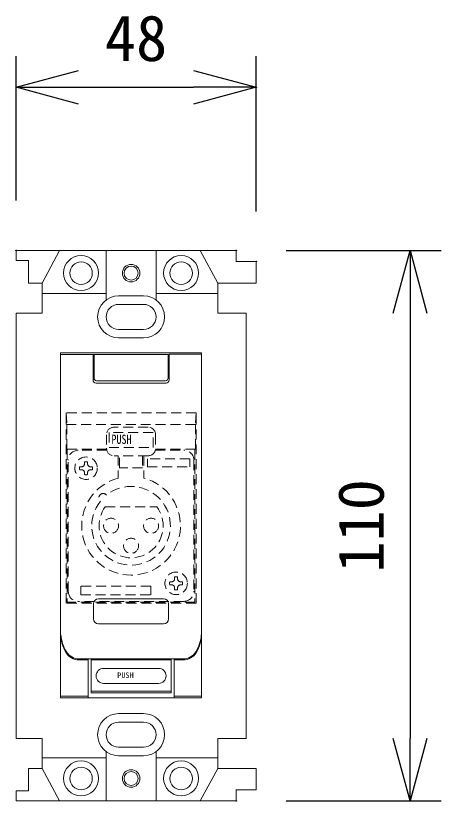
# Model space of a CAD drawing. Units: millimetres, scale not verified. Extents: x -63 to 62, y -56 to 57.
# Drawn here: x -16.7 to 0.31, y 4.1 to 35.5 of the extents above; entities that cross this region are included whole.
import ezdxf
from ezdxf.enums import TextEntityAlignment as Align

# ---------------------------------------------------------------- set-up
doc = ezdxf.new("R2010")
doc.units = ezdxf.units.MM
doc.header["$LTSCALE"] = 0.125
doc.header["$PDMODE"] = 32
doc.header["$PDSIZE"] = 0.025
doc.linetypes.add('USER1', pattern=[4.7625, 3.175, -1.5875])
for name, color, linetype in [('0-0_0', 7, 'Continuous'), ('0-1_Defpoints', 7, 'Continuous'), ('0-6_SUNPO', 7, 'Continuous')]:
    doc.layers.add(name, color=color, linetype=linetype)
doc.layers.add('0-2_GAIKEI', color=1, linetype='Continuous', lineweight=18)
doc.styles.add('ＭＳ ゴシック', font='')
doc.styles.get('ＭＳ ゴシック').set_extended_font_data('MS Gothic')

# ---------------------------------------------------------------- blocks, each defined once
blk = doc.blocks.new('_Open30')
at = {"layer": '0-0_0'}
blk.add_line((0, 0), (-1, 0), dxfattribs=at)
blk.add_lwpolyline([(-1, 0.26795), (0, 0), (-1, -0.26795)], dxfattribs=at)
blk = doc.blocks.new('D2')
at = {"layer": '0-1_Defpoints'}
for p in [(56.6134, 87.6099), (56.6134, 65.6099), (63.5611, 65.6099)]:
    blk.add_point(p, dxfattribs=at)
at = {"layer": '0-6_SUNPO'}
for p, q in [((58.6134, 87.6099), (64.8111, 87.6099)), ((63.5611, 85.1099), (63.5611, 68.1099)), ((58.6134, 65.6099), (64.8111, 65.6099))]:
    blk.add_line(p, q, dxfattribs=at)
at = {"layer": '0-6_SUNPO', "xscale": 2.5, "yscale": 2.5}
for p, rotation in [((63.5611, 87.6099), 90), ((63.5611, 65.6099), 270)]:
    blk.add_blockref('_Open30', p, dxfattribs=dict(at, rotation=rotation))
at = {"layer": '0-6_SUNPO', "style": 'ＭＳ ゴシック'}
blk.add_text('110', height=1.833, rotation=90, dxfattribs=at).set_placement((63.0611, 74.7349), align=Align.BOTTOM_LEFT)
blk = doc.blocks.new('D3')
at = {"layer": '0-1_Defpoints'}
for p in [(57.4134, 94.1383), (47.8134, 87.6099), (57.4134, 87.1699)]:
    blk.add_point(p, dxfattribs=at)
at = {"layer": '0-6_SUNPO'}
for p, q in [((47.8134, 89.6099), (47.8134, 95.3883)), ((57.4134, 89.1699), (57.4134, 95.3883)), ((50.3134, 94.1383), (54.9134, 94.1383))]:
    blk.add_line(p, q, dxfattribs=at)
at = {"layer": '0-6_SUNPO', "xscale": 2.5, "yscale": 2.5, "rotation": 180}
blk.add_blockref('_Open30', (47.8134, 94.1383), dxfattribs=at)
at = {"layer": '0-6_SUNPO', "xscale": 2.5, "yscale": 2.5}
blk.add_blockref('_Open30', (57.4134, 94.1383), dxfattribs=at)
at = {"layer": '0-6_SUNPO', "style": 'ＭＳ ゴシック'}
blk.add_text('48', height=1.833, dxfattribs=at).set_placement((51.3634, 94.6383), align=Align.BOTTOM_LEFT)

msp = doc.modelspace()

# ---------------------------------------------------------------- linework, layer by layer
at = {"layer": '0-2_GAIKEI', "color": 7}
for p, q in [((-16.6872, 26.1108), (-7.8872, 26.1108)), ((-16.6872, 26.1108), (-16.6872, 25.7108)), ((-7.8872, 25.6708), (-7.8872, 26.1108)), ((-16.6872, 25.7108), (-16.1872, 25.7108)), ((-7.8872, 25.6708), (-7.0872, 25.6708)), ((-7.0872, 25.6708), (-7.0872, 24.8108)), ((-15.6472, 23.6108), (-15.6472, 24.8108)), ((-8.6272, 24.8108), (-7.0872, 24.8108)), ((-8.6272, 23.6108), (-8.6272, 24.8108)), ((-16.6872, 23.6108), (-15.6472, 23.6108)), ((-16.6872, 6.6108), (-16.6872, 23.6108)), ((-7.4872, 23.6108), (-8.6272, 23.6108)), ((-7.4872, 6.6108), (-7.4872, 23.6108)), ((-8.6272, 6.6108), (-8.6272, 5.4108)), ((-7.4872, 6.6108), (-8.6272, 6.6108)), ((-16.1872, 5.4108), (-16.1872, 4.5108)), ((-8.6272, 5.4108), (-7.0872, 5.4108)), ((-7.0872, 4.5508), (-7.0872, 5.4108)), ((-16.6872, 4.5108), (-16.1872, 4.5108)), ((-16.6872, 4.1108), (-16.6872, 4.5108)), ((-7.8872, 4.5508), (-7.0872, 4.5508)), ((-7.8872, 4.5508), (-7.8872, 4.1108)), ((-16.6872, 4.1108), (-7.8872, 4.1108))]:
    msp.add_line(p, q, dxfattribs=at)
at = {"layer": '0-2_GAIKEI'}
for p, q in [((-15.6472, 24.8108), (-14.9472, 26.1108)), ((-13.0872, 26.1108), (-13.0872, 24.1357)), ((-11.0872, 26.1108), (-11.0872, 24.1357)), ((-8.6272, 24.8108), (-9.3272, 26.1108)), ((-15.6472, 24.3908), (-13.0872, 24.3908)), ((-11.5872, 24.3008), (-12.5872, 24.3008)), ((-8.6272, 24.3908), (-11.0872, 24.3908)), ((-11.5872, 23.9608), (-12.5872, 23.9608)), ((-11.5872, 22.9608), (-12.5872, 22.9608)), ((-12.5872, 22.6208), (-11.5872, 22.6208)), ((-9.2672, 22.0186), (-14.9072, 22.0186)), ((-14.9072, 22.0186), (-14.9072, 8.2308)), ((-9.2672, 22.0186), (-9.2672, 8.2308)), ((-14.9072, 21.9628), (-13.5872, 21.9628)), ((-13.6072, 21.9686), (-13.6072, 20.9321)), ((-13.5669, 21.9509), (-13.5669, 21.0108)), ((-10.6074, 21.9509), (-13.5669, 21.9509)), ((-10.6074, 21.9509), (-10.6074, 21.0108)), ((-10.5672, 21.9686), (-10.5672, 20.9321)), ((-10.5672, 21.9686), (-9.2772, 21.9686)), ((-10.6872, 20.8121), (-13.4872, 20.8121)), ((-13.4669, 20.9108), (-10.7074, 20.9108)), ((-13.5872, 11.9921), (-13.5872, 11.3921)), ((-10.7872, 12.1921), (-13.3872, 12.1921)), ((-10.5872, 11.9921), (-10.5872, 11.3921)), ((-10.7872, 11.1921), (-13.3872, 11.1921)), ((-14.1743, 9.7508), (-13.8072, 9.7508)), ((-10.0096, 9.7921), (-14.1648, 9.7921)), ((-13.8072, 9.7921), (-13.8072, 8.2308)), ((-13.6872, 9.7921), (-13.6872, 8.4308)), ((-10.4872, 9.7508), (-13.6872, 9.7508)), ((-12.4372, 9.7508), (-12.4372, 9.7921)), ((-11.7372, 9.7508), (-11.7372, 9.7921)), ((-10.4872, 9.7921), (-10.4872, 8.4308)), ((-10.3672, 9.7921), (-10.3672, 8.2308)), ((-10, 9.7508), (-10.3672, 9.7508)), ((-13.1872, 9.4108), (-10.9872, 9.4108)), ((-13.1872, 8.8108), (-10.9872, 8.8108)), ((-10.4872, 8.4992), (-13.6872, 8.4992)), ((-13.8072, 8.2992), (-14.9072, 8.2992)), ((-9.2672, 8.2308), (-14.9072, 8.2308)), ((-13.6872, 8.4308), (-10.4872, 8.4308)), ((-9.2672, 8.2992), (-10.3672, 8.2992)), ((-12.5872, 7.6008), (-11.5872, 7.6008)), ((-11.5872, 7.2608), (-12.5872, 7.2608)), ((-13.0872, 4.1108), (-13.0872, 6.0858)), ((-11.5872, 6.2608), (-12.5872, 6.2608)), ((-11.0872, 4.1108), (-11.0872, 6.0858)), ((-15.6472, 5.8308), (-13.0872, 5.8308)), ((-11.5872, 5.9208), (-12.5872, 5.9208)), ((-8.6272, 5.8308), (-11.0872, 5.8308)), ((-15.6472, 5.4108), (-14.9472, 4.1108)), ((-8.6272, 5.4108), (-9.3272, 4.1108))]:
    msp.add_line(p, q, dxfattribs=at)
at = {"layer": '0-2_GAIKEI', "linetype": 'USER1'}
for p, q in [((-14.6844, 19.6226), (-14.6564, 19.1608)), ((-9.4922, 19.6226), (-14.6844, 19.6226)), ((-14.6844, 12.0147), (-14.6844, 19.6226)), ((-9.4922, 19.6226), (-9.5201, 19.1608)), ((-9.4922, 12.0147), (-9.4922, 19.6226)), ((-9.5201, 19.1608), (-14.6564, 19.1608)), ((-14.6564, 18.1789), (-14.6564, 19.1608)), ((-9.5201, 18.1789), (-9.5201, 19.1608)), ((-11.4083, 19.0508), (-12.7683, 19.0508)), ((-13.0683, 18.7508), (-13.0683, 18.2108)), ((-11.2083, 18.8388), (-12.9683, 18.8388)), ((-12.9683, 18.8388), (-12.9683, 18.2388)), ((-11.2083, 18.2388), (-11.2083, 18.8388)), ((-11.1083, 18.7508), (-11.1083, 18.2108)), ((-12.9683, 18.2388), (-11.2083, 18.2388)), ((-13.0666, 18.1789), (-14.6564, 18.1789)), ((-14.6564, 18.1789), (-14.6383, 18.1608)), ((-14.6383, 18.1608), (-14.6383, 12.0608)), ((-13.0574, 18.1308), (-14.1983, 18.1308)), ((-11.4083, 17.9108), (-12.7683, 17.9108)), ((-12.5983, 17.9108), (-12.5983, 17.0177)), ((-12.5483, 17.4308), (-12.5483, 17.9108)), ((-11.6283, 17.9108), (-11.6283, 17.4308)), ((-11.5783, 17.9108), (-11.5783, 17.0177)), ((-11.1191, 18.1308), (-9.9783, 18.1308)), ((-9.5201, 18.1789), (-11.11, 18.1789)), ((-9.5201, 18.1789), (-9.5383, 18.1608)), ((-9.5383, 18.1608), (-9.5383, 12.0608)), ((-14.5983, 12.4908), (-14.5983, 17.7308)), ((-13.9483, 17.6637), (-13.9483, 17.5908)), ((-13.8283, 17.6637), (-13.8283, 17.5908)), ((-9.5783, 17.7308), (-9.5783, 12.4908)), ((-14.1413, 17.4708), (-14.0683, 17.4708)), ((-14.1413, 17.3508), (-14.0683, 17.3508)), ((-13.6353, 17.4708), (-13.7083, 17.4708)), ((-13.6353, 17.3508), (-13.7083, 17.3508)), ((-11.6283, 17.4308), (-12.5483, 17.4308)), ((-13.9483, 17.1578), (-13.9483, 17.2308)), ((-13.8283, 17.1578), (-13.8283, 17.2308)), ((-13.1182, 15.8708), (-11.0583, 15.8708)), ((-10.3483, 13.0637), (-10.3483, 12.9908)), ((-10.2283, 13.0637), (-10.2283, 12.9908)), ((-14.1003, 12.6968), (-14.1003, 12.3568)), ((-11.3003, 12.6968), (-14.1003, 12.6968)), ((-11.3003, 12.3568), (-11.3003, 12.6968)), ((-10.5413, 12.8708), (-10.4683, 12.8708)), ((-10.5413, 12.7508), (-10.4683, 12.7508)), ((-10.3483, 12.5578), (-10.3483, 12.6308)), ((-10.2283, 12.5578), (-10.2283, 12.6308)), ((-10.0353, 12.8708), (-10.1083, 12.8708)), ((-10.0353, 12.7508), (-10.1083, 12.7508)), ((-14.1003, 12.3568), (-11.3003, 12.3568)), ((-9.4922, 12.0147), (-14.6844, 12.0147)), ((-9.5383, 12.0608), (-14.6383, 12.0608)), ((-9.9783, 12.0908), (-14.1983, 12.0908))]:
    msp.add_line(p, q, dxfattribs=at)
at = {"layer": '0-2_GAIKEI', "color": 7}
for points in [[(-15.6472, 24.8108), (-16.1872, 24.8108), (-16.1872, 25.7108)], [(-16.6872, 6.6108), (-15.6472, 6.6108), (-15.6472, 5.4108), (-16.1872, 5.4108)]]:
    msp.add_lwpolyline(points, dxfattribs=at)
at = {"layer": '0-2_GAIKEI', "linetype": 'USER1'}
msp.add_lwpolyline([(-11.4383, 17.4708), (-9.7383, 17.4708), (-9.7383, 17.7908), (-11.4383, 17.7908)], close=True, dxfattribs=at)
at = {"layer": '0-2_GAIKEI'}
for centre, radius in [((-14.0872, 25.2108), 0.7), ((-10.0872, 25.2108), 0.7), ((-14.0872, 25.2108), 0.45), ((-12.0872, 25.2108), 0.35), ((-12.0872, 25.2108), 0.28), ((-10.0872, 25.2108), 0.45), ((-14.0872, 5.0108), 0.7), ((-10.0872, 5.0108), 0.7), ((-14.0872, 5.0108), 0.45), ((-12.0872, 5.0108), 0.35), ((-10.0872, 5.0108), 0.45), ((-12.0872, 5.0108), 0.28)]:
    msp.add_circle(centre, radius, dxfattribs=at)
at = {"layer": '0-2_GAIKEI', "linetype": 'USER1'}
for centre, radius in [((-13.8883, 17.4108), 0.45), ((-12.8883, 15.1108), 0.3), ((-11.2883, 15.1108), 0.3), ((-12.0883, 14.3108), 0.3), ((-10.2883, 12.8108), 0.45)]:
    msp.add_circle(centre, radius, dxfattribs=at)
at = {"layer": '0-2_GAIKEI'}
for centre, radius, start, end in [((-12.5872, 23.4608), 0.84, 90, 270), ((-11.5872, 23.4608), 0.84, 270, 90), ((-12.5872, 23.4608), 0.5, 90, 270), ((-11.5872, 23.4608), 0.5, 270, 90), ((-13.4872, 20.9321), 0.12, 180, 270), ((-13.4669, 21.0108), 0.1, 180, 270), ((-10.7074, 21.0108), 0.1, 270, 0), ((-10.6872, 20.9321), 0.12, 270, 0), ((-13.3872, 11.9921), 0.2, 90, 180), ((-10.7872, 11.9921), 0.2, 0, 90), ((-13.3872, 11.3921), 0.2, 180, 270), ((-10.7872, 11.3921), 0.2, 270, 0), ((-13.4072, 10.8214), 1.5, 180, 211.52587), ((-13.3976, 10.8627), 1.5, 184.37696, 211.52593), ((-10.7767, 10.8627), 1.5, 328.47413, 355.62304), ((-10.7672, 10.8214), 1.5, 328.47413, 0), ((-14.1648, 10.3921), 0.6, 211.52588, 270), ((-10.0096, 10.3921), 0.6, 270, 328.47418), ((-14.1743, 10.3508), 0.6, 211.52582, 270), ((-10, 10.3508), 0.6, 270, 328.47418), ((-13.1872, 9.1108), 0.3, 90, 270), ((-10.9872, 9.1108), 0.3, 270, 90), ((-12.5872, 6.7608), 0.84, 90, 270), ((-11.5872, 6.7608), 0.84, 270, 90), ((-12.5872, 6.7608), 0.5, 90, 270), ((-11.5872, 6.7608), 0.5, 270, 90)]:
    msp.add_arc(centre, radius, start, end, dxfattribs=at)
at = {"layer": '0-2_GAIKEI', "linetype": 'USER1'}
for centre, radius, start, end in [((-12.7683, 18.7508), 0.3, 90, 180), ((-11.4083, 18.7508), 0.3, 0, 90), ((-14.1983, 17.7308), 0.4, 90, 180), ((-12.7683, 18.2108), 0.3, 180, 270), ((-11.4083, 18.2108), 0.3, 270, 0), ((-9.9783, 17.7308), 0.4, 0, 90), ((-14.0683, 17.5908), 0.12, 270, 0), ((-13.8883, 17.4108), 0.26, 76.65764, 103.34236), ((-13.7083, 17.5908), 0.12, 180, 270), ((-13.8883, 17.4108), 0.26, 166.65764, 193.34236), ((-14.0683, 17.2308), 0.12, 0, 90), ((-13.7083, 17.2308), 0.12, 90, 180), ((-13.8883, 17.4108), 0.26, 346.65764, 13.34236), ((-12.0883, 15.1108), 1.974, 104.97269, 75.02731), ((-13.8883, 17.4108), 0.26, 256.65764, 283.34236), ((-12.0883, 15.1108), 1.572, 141.39159, 128.60841), ((-13.203, 16.2255), 0.1756, 40.36223, 229.63777), ((-12.0883, 15.1108), 1.28, 143.57643, 36.42357), ((-10.4683, 12.9908), 0.12, 270, 0), ((-10.2883, 12.8108), 0.26, 76.65764, 103.34236), ((-10.1083, 12.9908), 0.12, 180, 270), ((-10.2883, 12.8108), 0.26, 166.65764, 193.34236), ((-10.4683, 12.6308), 0.12, 0, 90), ((-10.1083, 12.6308), 0.12, 90, 180), ((-10.2883, 12.8108), 0.26, 346.65764, 13.34236), ((-14.1983, 12.4908), 0.4, 180, 270), ((-10.2883, 12.8108), 0.26, 256.65764, 283.34236), ((-9.9783, 12.4908), 0.4, 270, 0)]:
    msp.add_arc(centre, radius, start, end, dxfattribs=at)

# ---------------------------------------------------------------- block references
at = {"layer": '0-6_SUNPO'}
for name in ['D3', 'D2']:
    msp.add_blockref(name, (-64.5005, -61.4992), dxfattribs=at)

# ---------------------------------------------------------------- texts
at = {"layer": '0-2_GAIKEI', "color": 7, "style": 'ＭＳ ゴシック', "width": 0.8}
msp.add_text('PUSH', height=0.3666, dxfattribs=at).set_placement((-12.8722, 18.2748), align=Align.BOTTOM_LEFT)
at = {"layer": '0-2_GAIKEI', "color": 7, "style": 'ＭＳ ゴシック'}
msp.add_text('PUSH', height=0.2199, dxfattribs=at).set_placement((-12.6422, 8.9608), align=Align.BOTTOM_LEFT)

doc.saveas('drawing.dxf')
